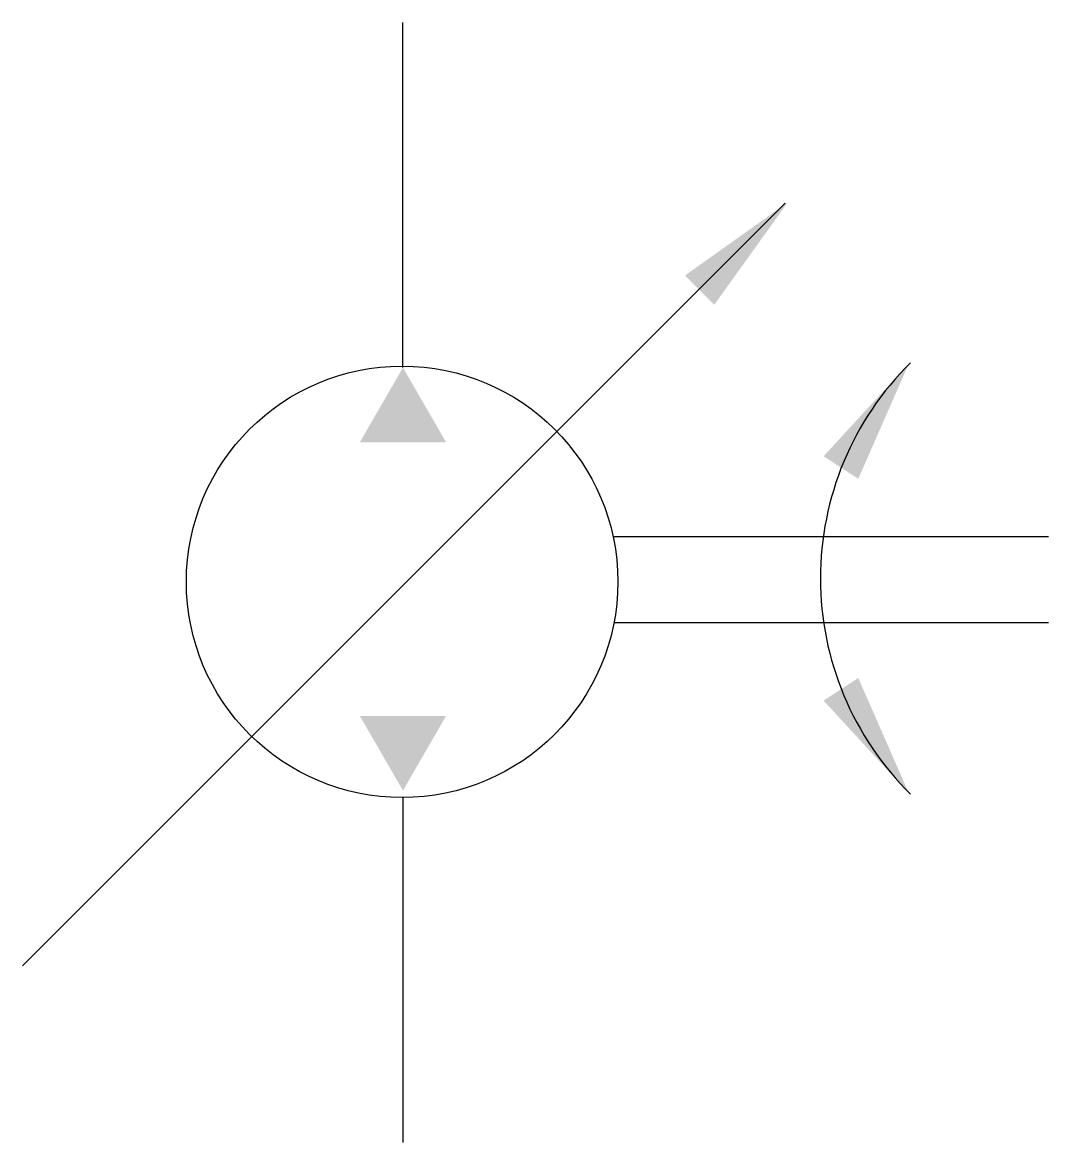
# Model space of a CAD drawing. Extents: x 360.9 to 384.7, y 296.7 to 322.7.
import ezdxf

# ---------------------------------------------------------------- set-up
doc = ezdxf.new("R2010")
doc.units = 0
doc.header["$LTSCALE"] = 5
doc.header["$MEASUREMENT"] = 0
doc.layers.add('11', color=1, linetype='CONTINUOUS')
doc.layers.add('12', color=2, linetype='CONTINUOUS')

msp = doc.modelspace()

# ---------------------------------------------------------------- linework, layer by layer
at = {"layer": '11'}
for p, q in [((369.734, 314.679), (369.734, 322.679)), ((378.593, 318.489), (360.915, 300.811)), ((374.603, 310.761), (384.696, 310.761)), ((384.696, 308.761), (374.623, 308.761)), ((369.734, 304.716), (369.734, 296.716))]:
    msp.add_line(p, q, dxfattribs=at)
msp.add_circle((369.714, 309.713), 5, dxfattribs=at)
msp.add_arc((386.439, 309.792), 7.031, 134.6929, 225.3648, dxfattribs=at)
at = {"layer": '12'}
for points in [[(376.271, 316.814), (376.948, 316.134), (378.65, 318.506)], [(369.734, 314.679), (368.734, 312.947), (370.734, 312.947)], [(379.482, 312.624), (380.286, 312.1), (381.458, 314.774)], [(379.482, 306.96), (380.286, 307.485), (381.458, 304.811)], [(369.734, 304.874), (368.734, 306.606), (370.734, 306.606)]]:
    msp.add_solid(points, dxfattribs=at)

doc.saveas('drawing.dxf')
